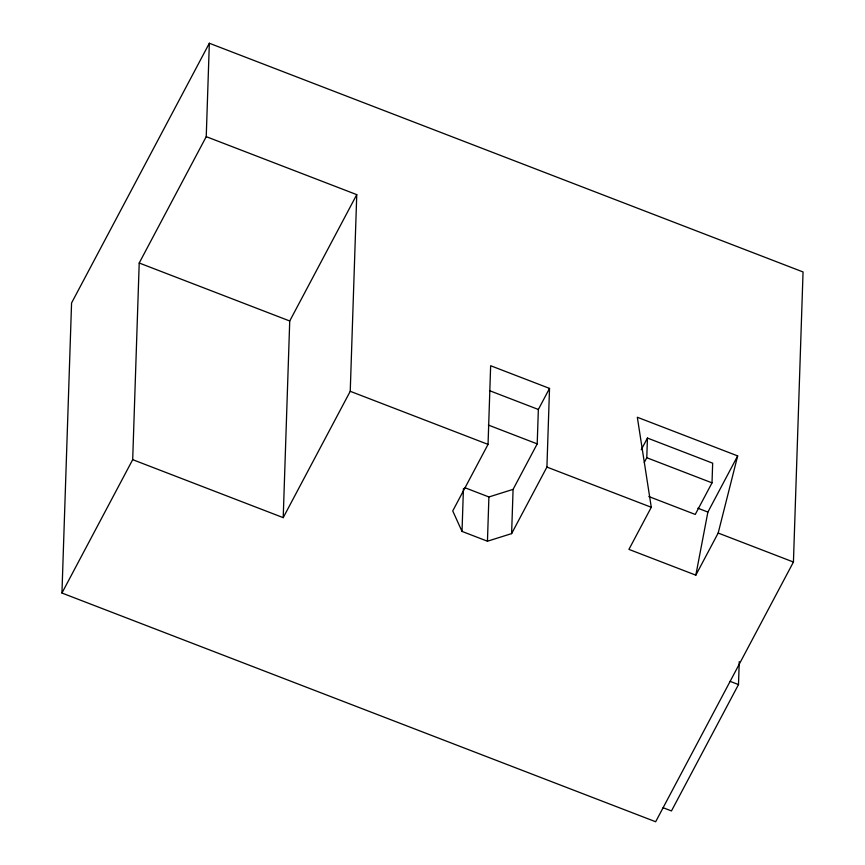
<?xml version="1.0" encoding="UTF-8"?>
<svg xmlns="http://www.w3.org/2000/svg" width="865" height="865" viewBox="0 0 865 865"><rect width="100%" height="100%" fill="white"/><g stroke="black" fill="none" stroke-linecap="round" stroke-linejoin="round"><path stroke-width="1.3" d="M61.945 593.033L71.568 302.966L209.341 43.25L803.055 271.967L793.432 562.034L655.659 821.75L61.945 593.033L132.691 459.661L139.211 263.003L206.238 136.659L209.341 43.25M132.691 459.661L283.212 517.648L289.732 320.991L356.758 194.647L206.238 136.659M283.212 517.648L350.239 391.304L356.758 194.647M462.018 531.413L452.741 510.934L488.044 444.394L490.65 365.733L549.524 388.407L546.918 467.068L511.615 533.619L487.449 541.209L462.018 531.413L463.445 488.509M487.449 541.209L488.909 496.964L513.086 489.363L537.208 443.886L538.354 409.469L549.524 388.407M511.615 533.619L513.086 489.363M644.306 462.397L646.782 457.726L647.442 438.058L712.663 463.186L712.014 482.854L695.255 514.437L648.847 496.553M663.109 807.715L671.467 810.938L738.494 684.583L739.251 661.639M695.828 575.16L707.884 512.069L737.672 455.909L637.321 417.254L651.28 507.279L628.931 549.394L695.828 575.16L718.177 533.045L737.672 455.909M641.235 449.757L647.442 438.058M489.504 390.645L538.354 409.469M646.782 457.726L712.014 482.854M139.211 263.003L289.732 320.991M488.357 425.061L537.208 443.886M697.85 508.198L707.884 512.069M350.239 391.304L488.044 444.394M546.918 467.068L651.28 507.279M718.177 533.045L793.432 562.034M464.7 487.633L488.909 496.964M730.136 681.361L738.494 684.583"/></g></svg>
